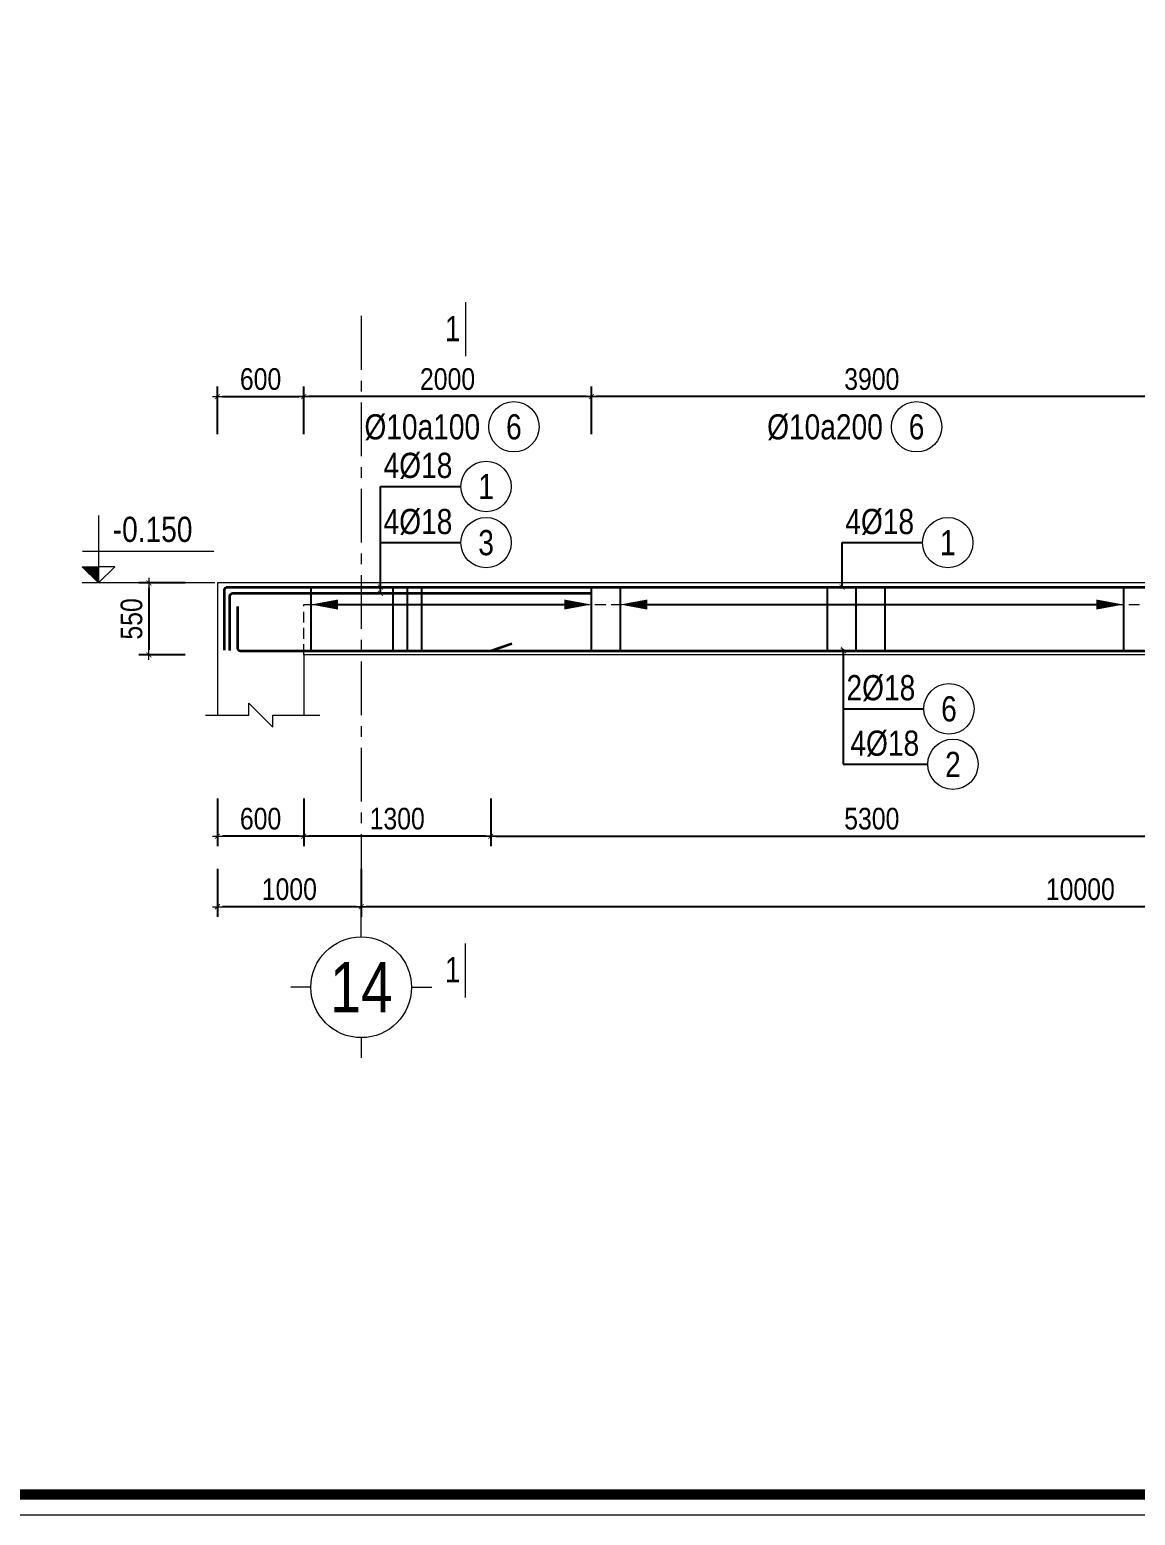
# Model space of a CAD drawing. Header units: millimetres. Extents: x 397144 to 10081729, y 99180 to 1327802.
# Drawn here: x 5034029 to 5041716, y 680550 to 690874 of the extents above; entities that cross this region are included whole.
import ezdxf
from ezdxf.enums import TextEntityAlignment as Align

# ---------------------------------------------------------------- set-up
doc = ezdxf.new("R2010")
doc.units = ezdxf.units.MM
doc.header["$PDSIZE"] = -10
doc.linetypes.add('CENTER', pattern=[2, 1.25, -0.25, 0.25, -0.25])
doc.linetypes.add('HIDDEN', pattern=[0.375, 0.25, -0.125])
doc.layers.get('0').update_dxf_attribs({"linetype": 'CONTINUOUS'})
doc.layers.get('Defpoints').update_dxf_attribs({"color": 12, "linetype": 'CONTINUOUS'})
for name, color, linetype, lineweight in [('kata_dim', 8, 'CONTINUOUS', 13), ('kata_grid', 8, 'CENTER', 13), ('kata_net khuat', 9, 'HIDDEN', 5), ('kata_net manh', 8, 'CONTINUOUS', 5), ('kata_net thay', 4, 'CONTINUOUS', 20), ('kata_text', 7, 'CONTINUOUS', 20), ('kata_thep chu', 1, 'CONTINUOUS', 35), ('kata_thep dai', 220, 'CONTINUOUS', 25)]:
    doc.layers.add(name, color=color, linetype=linetype, lineweight=lineweight)
doc.styles.add('kata_text', font='arial.ttf', dxfattribs={"width": 0.8})
doc.styles.add('Star-HelCon', font='VHELVCN_0.TTF')
doc.dimstyles.new('kata_dim_70', dxfattribs={"dimscale": 70, "dimtxt": 2.15, "dimasz": 0.5, "dimexe": 1, "dimexo": 2, "dimtad": 1, "dimdec": 0, "dimrnd": 5, "dimzin": 0, "dimdsep": 46, "dimtxsty": 'Star-HelCon', "dimblk": 'kata_block_ArchTick', "dimcen": 0.09, "dimdle": 1.2, "dimclrd": 8, "dimclre": 8, "dimclrt": 3, "dimadec": 0, "dimazin": 0, "dimtfac": 1, "dimtdec": 0, "dimtix": 1, "dimtmove": 2, "dimatfit": 3, "dimfxl": 3.75, "dimfxlon": 1, "dimtolj": 1, "dimtzin": 0, "dimarcsym": 0})
doc.dimstyles.new('kata_rai_thep', dxfattribs={"dimtxt": 2, "dimasz": 1, "dimexe": 0, "dimexo": 0, "dimtad": 1, "dimdec": 0, "dimzin": 12, "dimdsep": 46, "dimtxsty": 'kata_text', "dimblk": 'kata_block_RUNTIC', "dimcen": 0, "dimse1": 1, "dimse2": 1, "dimclrd": 6, "dimclre": 6, "dimclrt": 7, "dimadec": 0, "dimazin": 3, "dimtfac": 1, "dimtdec": 0, "dimtmove": 2, "dimatfit": 3, "dimldrblk": 'kata_block_LEADERTIC', "dimfxl": 1, "dimtolj": 1, "dimtzin": 0, "dimlwd": -1, "dimlwe": -1, "dimarcsym": 0})

# ---------------------------------------------------------------- blocks, each defined once
blk = doc.blocks.new('kata_block_SECBAL')
at = {"color": 0, "linetype": 'ByBlock', "lineweight": -2}
blk.add_line((0, 4.36), (0, -1), dxfattribs=at)
at = {"color": 0, "linetype": 'ByBlock', "lineweight": -2, "style": 'kata_text', "width": 0.8}
blk.add_attdef('DETAIL', text='', height=2.5, dxfattribs=at).set_placement((-0.5, 1.75), align=Align.MIDDLE_RIGHT)
blk = doc.blocks.new('*U15')
at = {"color": 0, "linetype": 'ByBlock', "lineweight": -2}
blk.add_line((0, -1), (0, 4.36), dxfattribs=at)
at = {"color": 0, "linetype": 'ByBlock', "lineweight": -2, "style": 'kata_text', "width": 0.8}
blk.add_attdef('DETAIL', text='', height=2.5, dxfattribs=at).set_placement((-0.5, 1.75), align=Align.MIDDLE_RIGHT)
blk = doc.blocks.new('kata_block_ArchTick')
at = {"color": 8}
blk.add_line((1, 0), (-1, 0), dxfattribs=at)
at = {"color": 8, "const_width": 0.15}
blk.add_lwpolyline([(-0.5, -0.5), (0.5, 0.5)], dxfattribs=at)
blk = doc.blocks.new('*D380')
at = {"layer": 'Defpoints', "color": 0, "ltscale": 0.8, "transparency": 16777216}
for p in [(5036334, 686024), (5046334, 685095), (5036334, 684779)]:
    blk.add_point(p, dxfattribs=at)
at = {"layer": 'kata_dim', "color": 8, "lineweight": -2, "ltscale": 0.8, "transparency": 16777216}
for p, q in [((5036334, 685042), (5036334, 684709)), ((5046334, 684955), (5046334, 684709)), ((5046299, 684779), (5036369, 684779))]:
    blk.add_line(p, q, dxfattribs=at)
at = {"layer": 'kata_dim', "color": 8, "lineweight": -2, "ltscale": 0.8, "transparency": 16777216, "xscale": 35, "yscale": 35, "zscale": 35, "rotation": 180}
blk.add_blockref('kata_block_ArchTick', (5036334, 684779), dxfattribs=at)
at = {"layer": 'kata_dim', "color": 8, "lineweight": -2, "ltscale": 0.8, "transparency": 16777216, "xscale": 35, "yscale": 35, "zscale": 35}
blk.add_blockref('kata_block_ArchTick', (5046334, 684779), dxfattribs=at)
at = {"layer": 'kata_dim', "color": 3, "ltscale": 0.8, "transparency": 16777216, "insert": (5041334, 684900), "char_height": 150.5, "attachment_point": 5, "style": 'Star-HelCon'}
blk.add_mtext('\\A1;10000', dxfattribs=at)
blk = doc.blocks.new('*D372')
at = {"layer": 'Defpoints', "color": 0, "transparency": 16777216}
for p in [(5035934, 688324), (5035334, 687029), (5035934, 686529)]:
    blk.add_point(p, dxfattribs=at)
at = {"layer": 'kata_dim', "color": 8, "lineweight": -2, "transparency": 16777216}
for p, q in [((5035334, 688062), (5035334, 688394)), ((5035934, 688062), (5035934, 688394)), ((5035369, 688324), (5035899, 688324))]:
    blk.add_line(p, q, dxfattribs=at)
at = {"layer": 'kata_dim', "color": 8, "lineweight": -2, "transparency": 16777216, "xscale": 35, "yscale": 35, "zscale": 35, "rotation": 180}
blk.add_blockref('kata_block_ArchTick', (5035334, 688324), dxfattribs=at)
at = {"layer": 'kata_dim', "color": 8, "lineweight": -2, "transparency": 16777216, "xscale": 35, "yscale": 35, "zscale": 35}
blk.add_blockref('kata_block_ArchTick', (5035934, 688324), dxfattribs=at)
at = {"layer": 'kata_dim', "color": 3, "transparency": 16777216, "insert": (5035634, 688445), "char_height": 150.5, "attachment_point": 5, "style": 'Star-HelCon'}
blk.add_mtext('\\A1;600', dxfattribs=at)
blk = doc.blocks.new('*U14')
blk.add_circle((2.5, 0), 2.5)
at = {"layer": 'kata_text', "color": 3, "style": 'kata_text', "width": 0.8}
blk.add_attdef('DKKC2', text='', height=2.5, dxfattribs=at).set_placement((-0.85, -1.25), align=Align.RIGHT)
at = {"layer": 'kata_text', "color": 7, "style": 'kata_text', "width": 0.8}
blk.add_attdef('SH3', text='', height=2.5, dxfattribs=at).set_placement((2.5, 0), align=Align.MIDDLE)
blk = doc.blocks.new('kata_block_RUNTIC')
at = {"layer": 'kata_dim', "color": 6}
blk.add_line((0, 0.75), (0, -0.75), dxfattribs=at)
blk.add_lwpolyline([(0, 0, 0, 1, 0), (-2.7, 0, 1, 1, 0)], format="xyseb", dxfattribs=at)
blk = doc.blocks.new('*D357')
at = {"layer": 'Defpoints', "color": 6, "transparency": 16777216}
blk.add_line((5036054, 686879), (5037864, 686879), dxfattribs=at)
at = {"layer": 'Defpoints', "color": 0, "transparency": 16777216}
for p in [(5035984, 686879), (5037934, 686879), (5037934, 686879)]:
    blk.add_point(p, dxfattribs=at)
at = {"layer": 'Defpoints', "color": 6, "transparency": 16777216, "xscale": 70, "yscale": 70, "zscale": 70, "rotation": 180}
blk.add_blockref('kata_block_RUNTIC', (5035984, 686879), dxfattribs=at)
at = {"layer": 'Defpoints', "color": 6, "transparency": 16777216, "xscale": 70, "yscale": 70, "zscale": 70}
blk.add_blockref('kata_block_RUNTIC', (5037934, 686879), dxfattribs=at)
blk = doc.blocks.new('kata_block_LEADERTIC')
at = {"layer": 'kata_dim', "color": 6}
blk.add_lwpolyline([(0, 0, 0, 1, 0), (-2.7, 0, 1, 1, 0)], format="xyseb", dxfattribs=at)
blk = doc.blocks.new('*D358')
at = {"layer": 'Defpoints', "color": 6, "transparency": 16777216}
blk.add_line((5038204, 686879), (5041564, 686879), dxfattribs=at)
at = {"layer": 'Defpoints', "color": 0, "transparency": 16777216}
for p in [(5038134, 686879), (5041634, 686879), (5041634, 686879)]:
    blk.add_point(p, dxfattribs=at)
at = {"layer": 'Defpoints', "color": 6, "transparency": 16777216, "xscale": 70, "yscale": 70, "zscale": 70, "rotation": 180}
blk.add_blockref('kata_block_RUNTIC', (5038134, 686879), dxfattribs=at)
at = {"layer": 'Defpoints', "color": 6, "transparency": 16777216, "xscale": 70, "yscale": 70, "zscale": 70}
blk.add_blockref('kata_block_RUNTIC', (5041634, 686879), dxfattribs=at)
blk = doc.blocks.new('*U11')
blk.add_circle((2.5, 0), 2.5)
at = {"layer": 'kata_text', "color": 3, "style": 'kata_text', "width": 0.8}
blk.add_attdef('DK2', text='', height=2.5, dxfattribs=at).set_placement((-0.85, 0.85), align=Align.RIGHT)
at = {"layer": 'kata_text', "color": 7, "style": 'kata_text', "width": 0.8}
blk.add_attdef('SH3', text='', height=2.5, dxfattribs=at).set_placement((2.5, 0), align=Align.MIDDLE)
blk = doc.blocks.new('*D374')
at = {"layer": 'Defpoints', "color": 0, "ltscale": 0.8, "transparency": 16777216}
for p in [(5035934, 686109), (5037234, 686109), (5035934, 685269)]:
    blk.add_point(p, dxfattribs=at)
at = {"layer": 'kata_dim', "color": 8, "lineweight": -2, "ltscale": 0.8, "transparency": 16777216}
for p, q in [((5035934, 685532), (5035934, 685199)), ((5037234, 685532), (5037234, 685199)), ((5037199, 685269), (5035969, 685269))]:
    blk.add_line(p, q, dxfattribs=at)
at = {"layer": 'kata_dim', "color": 8, "lineweight": -2, "ltscale": 0.8, "transparency": 16777216, "xscale": 35, "yscale": 35, "zscale": 35, "rotation": 180}
blk.add_blockref('kata_block_ArchTick', (5035934, 685269), dxfattribs=at)
at = {"layer": 'kata_dim', "color": 8, "lineweight": -2, "ltscale": 0.8, "transparency": 16777216, "xscale": 35, "yscale": 35, "zscale": 35}
blk.add_blockref('kata_block_ArchTick', (5037234, 685269), dxfattribs=at)
at = {"layer": 'kata_dim', "color": 3, "ltscale": 0.8, "transparency": 16777216, "insert": (5036584, 685390), "char_height": 150.5, "attachment_point": 5, "style": 'Star-HelCon'}
blk.add_mtext('\\A1;1300', dxfattribs=at)
blk = doc.blocks.new('*D375')
at = {"layer": 'Defpoints', "color": 0, "ltscale": 0.8, "transparency": 16777216}
for p in [(5035334, 686109), (5035934, 686109), (5035334, 685269)]:
    blk.add_point(p, dxfattribs=at)
at = {"layer": 'kata_dim', "color": 8, "lineweight": -2, "ltscale": 0.8, "transparency": 16777216}
for p, q in [((5035334, 685532), (5035334, 685199)), ((5035934, 685532), (5035934, 685199)), ((5035899, 685269), (5035369, 685269))]:
    blk.add_line(p, q, dxfattribs=at)
at = {"layer": 'kata_dim', "color": 8, "lineweight": -2, "ltscale": 0.8, "transparency": 16777216, "xscale": 35, "yscale": 35, "zscale": 35, "rotation": 180}
blk.add_blockref('kata_block_ArchTick', (5035334, 685269), dxfattribs=at)
at = {"layer": 'kata_dim', "color": 8, "lineweight": -2, "ltscale": 0.8, "transparency": 16777216, "xscale": 35, "yscale": 35, "zscale": 35}
blk.add_blockref('kata_block_ArchTick', (5035934, 685269), dxfattribs=at)
at = {"layer": 'kata_dim', "color": 3, "ltscale": 0.8, "transparency": 16777216, "insert": (5035634, 685390), "char_height": 150.5, "attachment_point": 5, "style": 'Star-HelCon'}
blk.add_mtext('\\A1;600', dxfattribs=at)
blk = doc.blocks.new('*D376')
at = {"layer": 'Defpoints', "color": 0, "ltscale": 0.8, "transparency": 16777216}
for p in [(5037934, 688324), (5037934, 686983), (5041834, 686529)]:
    blk.add_point(p, dxfattribs=at)
at = {"layer": 'kata_dim', "color": 8, "lineweight": -2, "ltscale": 0.8, "transparency": 16777216}
for p, q in [((5037934, 688062), (5037934, 688394)), ((5041834, 688062), (5041834, 688394)), ((5041799, 688324), (5037969, 688324))]:
    blk.add_line(p, q, dxfattribs=at)
at = {"layer": 'kata_dim', "color": 8, "lineweight": -2, "ltscale": 0.8, "transparency": 16777216, "xscale": 35, "yscale": 35, "zscale": 35, "rotation": 180}
blk.add_blockref('kata_block_ArchTick', (5037934, 688324), dxfattribs=at)
at = {"layer": 'kata_dim', "color": 8, "lineweight": -2, "ltscale": 0.8, "transparency": 16777216, "xscale": 35, "yscale": 35, "zscale": 35}
blk.add_blockref('kata_block_ArchTick', (5041834, 688324), dxfattribs=at)
at = {"layer": 'kata_dim', "color": 3, "ltscale": 0.8, "transparency": 16777216, "insert": (5039884, 688445), "char_height": 150.5, "attachment_point": 5, "style": 'Star-HelCon'}
blk.add_mtext('\\A1;3900', dxfattribs=at)
blk = doc.blocks.new('*D377')
at = {"layer": 'Defpoints', "color": 0, "ltscale": 0.8, "transparency": 16777216}
for p in [(5035934, 688324), (5037934, 686983), (5035934, 686879)]:
    blk.add_point(p, dxfattribs=at)
at = {"layer": 'kata_dim', "color": 8, "lineweight": -2, "ltscale": 0.8, "transparency": 16777216}
for p, q in [((5035934, 688062), (5035934, 688394)), ((5037934, 688062), (5037934, 688394)), ((5037899, 688324), (5035969, 688324))]:
    blk.add_line(p, q, dxfattribs=at)
at = {"layer": 'kata_dim', "color": 8, "lineweight": -2, "ltscale": 0.8, "transparency": 16777216, "xscale": 35, "yscale": 35, "zscale": 35, "rotation": 180}
blk.add_blockref('kata_block_ArchTick', (5035934, 688324), dxfattribs=at)
at = {"layer": 'kata_dim', "color": 8, "lineweight": -2, "ltscale": 0.8, "transparency": 16777216, "xscale": 35, "yscale": 35, "zscale": 35}
blk.add_blockref('kata_block_ArchTick', (5037934, 688324), dxfattribs=at)
at = {"layer": 'kata_dim', "color": 3, "ltscale": 0.8, "transparency": 16777216, "insert": (5036934, 688445), "char_height": 150.5, "attachment_point": 5, "style": 'Star-HelCon'}
blk.add_mtext('\\A1;2000', dxfattribs=at)
blk = doc.blocks.new('*D367')
at = {"layer": 'Defpoints', "color": 0, "transparency": 16777216}
for p in [(5035250, 687029), (5034857, 686529), (5035250, 686529)]:
    blk.add_point(p, dxfattribs=at)
at = {"layer": 'kata_dim', "color": 8, "lineweight": -2, "transparency": 16777216}
for p, q in [((5035110, 687029), (5034787, 687029)), ((5034857, 686994), (5034857, 686564)), ((5035110, 686529), (5034787, 686529))]:
    blk.add_line(p, q, dxfattribs=at)
at = {"layer": 'kata_dim', "color": 8, "lineweight": -2, "transparency": 16777216, "xscale": 35, "yscale": 35, "zscale": 35}
for p, rotation in [((5034857, 687029), 90), ((5034857, 686529), 270)]:
    blk.add_blockref('kata_block_ArchTick', p, dxfattribs=dict(at, rotation=rotation))
at = {"layer": 'kata_dim', "color": 3, "transparency": 16777216, "insert": (5034737, 686779), "char_height": 150.5, "attachment_point": 5, "rotation": 90, "style": 'Star-HelCon'}
blk.add_mtext('\\A1;550', dxfattribs=at)
blk = doc.blocks.new('kata_block_CT')
blk.add_hatch(color=256).paths.add_polyline_path([(0, 1.6), (-1.61, 1.6), (0, 0)])
at = {"ltscale": 50}
h = blk.add_hatch(dxfattribs=at)
h.set_pattern_fill('ANSI31', color=8, scale=1.406, style=0)
h.paths.add_polyline_path([(0, 1.6), (0, 0), (1.61, 1.6)])
at = {"color": 8, "ltscale": 50}
for p, q in [((-1.59, 3.14), (11.47, 3.14)), ((11.56, 0), (-1.64, 0))]:
    blk.add_line(p, q, dxfattribs=at)
for points in [[(0, 6.69), (0, 0)], [(0, 0), (-1.61, 1.6), (0, 1.6)], [(0, 0), (1.61, 1.6), (0, 1.6)]]:
    blk.add_lwpolyline(points, dxfattribs=at)
at = {"color": 3, "style": 'kata_text', "width": 0.8}
blk.add_attdef('CT', (1.41, 4.07), '', height=2.5, dxfattribs=at)
blk = doc.blocks.new('kata_block_GRID')
for p, q in [((0, 5), (0, 7)), ((-5, 0), (-7, 0)), ((5, 0), (7, 0)), ((0, -5), (0, -7))]:
    blk.add_line(p, q)
blk.add_circle((0, 0), 5)
at = {"color": 7, "style": 'kata_text', "width": 0.8}
blk.add_attdef('GRID', text='', height=5, dxfattribs=at).set_placement((0, 0), align=Align.MIDDLE)
blk = doc.blocks.new('*D381')
at = {"layer": 'Defpoints', "color": 0, "ltscale": 0.8, "transparency": 16777216}
for p in [(5035334, 686109), (5036334, 686024), (5035334, 684779)]:
    blk.add_point(p, dxfattribs=at)
at = {"layer": 'kata_dim', "color": 8, "lineweight": -2, "ltscale": 0.8, "transparency": 16777216}
for p, q in [((5035334, 685042), (5035334, 684709)), ((5036334, 685042), (5036334, 684709)), ((5036299, 684779), (5035369, 684779))]:
    blk.add_line(p, q, dxfattribs=at)
at = {"layer": 'kata_dim', "color": 8, "lineweight": -2, "ltscale": 0.8, "transparency": 16777216, "xscale": 35, "yscale": 35, "zscale": 35, "rotation": 180}
blk.add_blockref('kata_block_ArchTick', (5035334, 684779), dxfattribs=at)
at = {"layer": 'kata_dim', "color": 8, "lineweight": -2, "ltscale": 0.8, "transparency": 16777216, "xscale": 35, "yscale": 35, "zscale": 35}
blk.add_blockref('kata_block_ArchTick', (5036334, 684779), dxfattribs=at)
at = {"layer": 'kata_dim', "color": 3, "ltscale": 0.8, "transparency": 16777216, "insert": (5035834, 684900), "char_height": 150.5, "attachment_point": 5, "style": 'Star-HelCon'}
blk.add_mtext('\\A1;1000', dxfattribs=at)
blk = doc.blocks.new('*D384')
at = {"layer": 'Defpoints', "color": 0, "ltscale": 0.8, "transparency": 16777216}
for p in [(5037234, 686109), (5042534, 685532), (5042534, 685269)]:
    blk.add_point(p, dxfattribs=at)
at = {"layer": 'kata_dim', "color": 8, "lineweight": -2, "ltscale": 0.8, "transparency": 16777216}
for p, q in [((5037234, 685532), (5037234, 685199)), ((5042534, 685392), (5042534, 685199)), ((5037269, 685269), (5042499, 685269))]:
    blk.add_line(p, q, dxfattribs=at)
at = {"layer": 'kata_dim', "color": 8, "lineweight": -2, "ltscale": 0.8, "transparency": 16777216, "xscale": 35, "yscale": 35, "zscale": 35, "rotation": 180}
blk.add_blockref('kata_block_ArchTick', (5037234, 685269), dxfattribs=at)
at = {"layer": 'kata_dim', "color": 8, "lineweight": -2, "ltscale": 0.8, "transparency": 16777216, "xscale": 35, "yscale": 35, "zscale": 35}
blk.add_blockref('kata_block_ArchTick', (5042534, 685269), dxfattribs=at)
at = {"layer": 'kata_dim', "color": 3, "ltscale": 0.8, "transparency": 16777216, "insert": (5039884, 685390), "char_height": 150.5, "attachment_point": 5, "style": 'Star-HelCon'}
blk.add_mtext('\\A1;5300', dxfattribs=at)
blk = doc.blocks.new('*U20')
blk.add_circle((2.5, 0), 2.5)
at = {"layer": 'kata_text', "color": 3, "style": 'kata_text', "width": 0.8}
for tag, p in [('DK2', (-0.85, 0.85)), ('KC2', (-0.85, -2.97))]:
    blk.add_attdef(tag, text='', height=2.5, dxfattribs=at).set_placement(p, align=Align.RIGHT)
at = {"layer": 'kata_text', "color": 7, "style": 'kata_text', "width": 0.8}
blk.add_attdef('SH3', text='', height=2.5, dxfattribs=at).set_placement((2.5, 0), align=Align.MIDDLE)
blk = doc.blocks.new('CHG_XX_Khung ten')
blk.add_lwpolyline([(15, 579), (826, 579), (826, 15), (15, 15)], close=True)
at = {"color": 4, "linetype": 'Continuous', "const_width": 1}
blk.add_lwpolyline([(17, 577), (824, 577), (824, 17), (17, 17)], close=True, dxfattribs=at)

msp = doc.modelspace()

# ---------------------------------------------------------------- linework, layer by layer
at = {"layer": 'kata_dim'}
msp.add_lwpolyline([(5035250.41221, 686109.15227), (5035552.47501, 686109.15227), (5035552.47501, 686192.4856), (5035719.14167, 686025.81893), (5035719.14167, 686109.15227), (5036045.79295, 686109.15227)], dxfattribs=at)
at = {"layer": 'kata_grid', "ltscale": 300}
msp.add_line((5036333.74554, 688884.15227), (5036333.74554, 684709.15227), dxfattribs=at)
at = {"layer": 'kata_net khuat', "ltscale": 300}
for p, q in [((5035933.74554, 686879.15227), (5043833.7529, 686879.15227)), ((5035933.74554, 686529.15227), (5035933.74554, 686879.15227))]:
    msp.add_line(p, q, dxfattribs=at)
at = {"layer": 'kata_net thay'}
for p, q in [((5035333.74554, 687029.15227), (5035333.74554, 686109.15227)), ((5052933.75291, 687029.15227), (5035333.74554, 687029.15227)), ((5035933.74554, 686529.15227), (5035933.74554, 686109.15227)), ((5043833.7529, 686529.15227), (5035933.74554, 686529.15227))]:
    msp.add_line(p, q, dxfattribs=at)
at = {"layer": 'kata_thep chu'}
msp.add_line((5037233.74554, 686558.15227), (5037379.96038, 686609.15108), dxfattribs=at)
for points in [[(5035383.74554, 686562.11637), (5035383.74554, 686562.11637), (5035383.74554, 686980.15227, -0.414213562), (5035403.74554, 687000.15227), (5035608.99033, 687000.15227)], [(5035403.74554, 687000.15227), (5052866.62833, 687000.15227, -0.414213562), (5052886.62833, 686980.15227), (5052886.62833, 686565.72708), (5052886.62833, 686565.72708)], [(5035420.05242, 686560.21974), (5035420.05242, 686560.21974), (5035420.05242, 686937.15227, -0.414213562), (5035440.05242, 686957.15227), (5037933.74554, 686957.15227)], [(5035473.13588, 686865.21505), (5035473.13588, 686578.15227, 0.4142135624), (5035493.13588, 686558.15227), (5052768.56455, 686558.15227, 0.4142135624), (5052788.56455, 686578.15227), (5052788.56455, 686868.0361)]]:
    msp.add_lwpolyline(points, format="xyb", dxfattribs=at)
at = {"layer": 'kata_thep dai', "ltscale": 52.5}
for p, q in [((5035983.74554, 687004.15227), (5035983.74554, 686554.15227)), ((5036552.8549, 687004.15227), (5036552.8549, 686554.15227)), ((5036652.8549, 687004.15227), (5036652.8549, 686554.15227)), ((5036752.8549, 687004.15227), (5036752.8549, 686554.15227)), ((5037933.74554, 687004.15227), (5037933.74554, 686554.15227)), ((5038133.74554, 687004.15227), (5038133.74554, 686554.15227)), ((5039573.61251, 687004.15227), (5039573.61251, 686554.15227)), ((5039773.61251, 687004.15227), (5039773.61251, 686554.15227)), ((5039973.61251, 687004.15227), (5039973.61251, 686554.15227)), ((5041633.7529, 687004.15227), (5041633.7529, 686554.15227))]:
    msp.add_line(p, q, dxfattribs=at)

# ---------------------------------------------------------------- block references
at = {"layer": 'kata_dim', "color": 2, "xscale": 70, "yscale": 70, "zscale": 70}
for name, p in [('kata_block_SECBAL', (5037058.86512, 688674.15227)), ('*U15', (5037058.86512, 684219.15227))]:
    msp.add_blockref(name, p, dxfattribs=at).add_auto_attribs({'DETAIL': '1'})
at = {"layer": 'kata_dim', "xscale": 70, "yscale": 70, "zscale": 70}
msp.add_blockref('kata_block_GRID', (5036333.74554, 684219.15227), dxfattribs=at).add_auto_attribs({'GRID': '14'})
at = {"layer": 'kata_net manh', "xscale": 70, "yscale": 70, "zscale": 70}
for name, p, values in [('*U14', (5037220.16569, 688114.15227), {'SH3': '6', 'DKKC2': '%%C10a100'}), ('*U14', (5040020.32988, 688114.15227), {'SH3': '6', 'DKKC2': '%%C10a200'}), ('*U11', (5037027.14302, 687699.17072), {'SH3': '1', 'DK2': '4%%c18'}), ('*U11', (5037027.14302, 687309.15227), {'SH3': '3', 'DK2': '4%%c18'}), ('*U11', (5040237.49061, 687309.15227), {'SH3': '1', 'DK2': '4%%c18'}), ('*U11', (5040245.72503, 686154.15227), {'SH3': '6', 'DK2': '2%%c18'})]:
    msp.add_blockref(name, p, dxfattribs=at).add_auto_attribs(values)
at = {"layer": 'kata_net manh'}
ref = msp.add_blockref('*U20', (5040273.05415, 685769.15227), dxfattribs=dict(at, xscale=70, yscale=70, zscale=70))
ref.add_attrib('SH3', '2', dxfattribs={"layer": 'kata_text', "color": 7, "height": 175, "style": 'kata_text', "width": 0.8}).set_placement((5040448.05415, 685769.15227), align=Align.MIDDLE)
ref.add_attrib('DK2', '4%%c18', dxfattribs={"layer": 'kata_text', "color": 3, "height": 175, "style": 'kata_text', "width": 0.8}).set_placement((5040213.55415, 685828.33757), align=Align.RIGHT)
at = {"layer": 'kata_text', "xscale": 70, "yscale": 70, "zscale": 70}
msp.add_blockref('kata_block_CT', (5034507.21509, 687029.15227), dxfattribs=at).add_auto_attribs({'CT': '-0.150'})

# ---------------------------------------------------------------- dimensions: what is measured, and where the dimension line sits
at = {"layer": 'Defpoints'}
for p1, p2, picture, middle in [((5035983.74554, 686879.15227), (5037933.74554, 686879.15227), '*D357', (5036958.74554, 686879.15227)), ((5038133.74554, 686879.15227), (5041633.7529, 686879.15227), '*D358', (5039883.74922, 686879.15227))]:
    dim = msp.add_aligned_dim(p1=p1, p2=p2, distance=0, text=' ', dimstyle='kata_rai_thep', override={"dimscale": 70}, dxfattribs=at)
    dim.commit()
    dim.dimension.update_dxf_attribs({"geometry": picture, "text_midpoint": middle})
at = {"layer": 'kata_dim'}
dim = msp.add_linear_dim(base=(5035933.74554, 688324.15227), p1=(5035333.74554, 687029.15227), p2=(5035933.74554, 686529.15227), dimstyle='kata_dim_70', dxfattribs=at)
dim.commit()
dim.dimension.update_dxf_attribs({"geometry": '*D372', "text_midpoint": (5035633.74554, 688444.7576)})
at = {"layer": 'kata_dim', "ltscale": 0.8}
for base, p1, p2, picture, middle in [((5035933.74554, 688324.15227), (5037933.74554, 686982.54282), (5035933.74554, 686879.15227), '*D377', (5036933.74554, 688444.7576)), ((5037933.74554, 688324.15227), (5041833.7529, 686529.15227), (5037933.74554, 686982.54282), '*D376', (5039883.74922, 688444.7576)), ((5035333.74554, 685269.15227), (5035933.74554, 686109.15227), (5035333.74554, 686109.15227), '*D375', (5035633.74554, 685389.7576)), ((5035333.74554, 684779.15227), (5036333.74554, 686024.16707), (5035333.74554, 686109.15227), '*D381', (5035833.74554, 684899.7576)), ((5035933.74554, 685269.15227), (5037233.74554, 686109.15227), (5035933.74554, 686109.15227), '*D374', (5036583.74554, 685389.7576)), ((5042533.7529, 685269.15227), (5037233.74554, 686109.15227), (5042533.7529, 685531.65227), '*D384', (5039883.74922, 685389.7576)), ((5036333.74554, 684779.15227), (5046333.74554, 685095.35804), (5036333.74554, 686024.16707), '*D380', (5041333.74554, 684899.7576))]:
    dim = msp.add_linear_dim(base=base, p1=p1, p2=p2, dimstyle='kata_dim_70', dxfattribs=at)
    dim.commit()
    dim.dimension.update_dxf_attribs({"geometry": picture, "text_midpoint": middle})
at = {"layer": 'kata_dim'}
dim = msp.add_linear_dim(base=(5034857.21509, 686529.15227), p1=(5035249.7899, 687029.15227), p2=(5035249.7899, 686529.15227), angle=270, text='550', dimstyle='kata_dim_70', dxfattribs=at)
dim.commit()
dim.dimension.update_dxf_attribs({"geometry": '*D367', "text_midpoint": (5034736.60976, 686779.15227)})

# ---------------------------------------------------------------- leaders
at = {"layer": 'kata_net manh'}
for points in [[(5036467.14302, 687000.15227), (5036467.14302, 687699.17072), (5037027.14302, 687699.17072)], [(5036467.14302, 686957.15227), (5036467.14302, 687309.15227), (5037027.14302, 687309.15227)], [(5039677.49061, 687000.15227), (5039677.49061, 687309.15227), (5040237.49061, 687309.15227)], [(5039685.72503, 686568.15227), (5039685.72503, 685769.15227), (5040273.05415, 685769.15227)], [(5039685.72503, 686558.15227), (5039685.72503, 686154.15227), (5040245.72503, 686154.15227)]]:
    msp.add_leader(points, dimstyle='kata_dim_70', override={"dimldrblk": 'ArchTick'}, dxfattribs=at)

# ---------------------------------------------------------------- next in the draw order: block references
at = {"layer": 'kata_net thay', "xscale": 72.589395827735, "yscale": 72.589395827735, "zscale": 72.589395827735}
msp.add_blockref('CHG_XX_Khung ten', (5028576.73207, 679461.165), dxfattribs=at)

doc.saveas('drawing.dxf')
